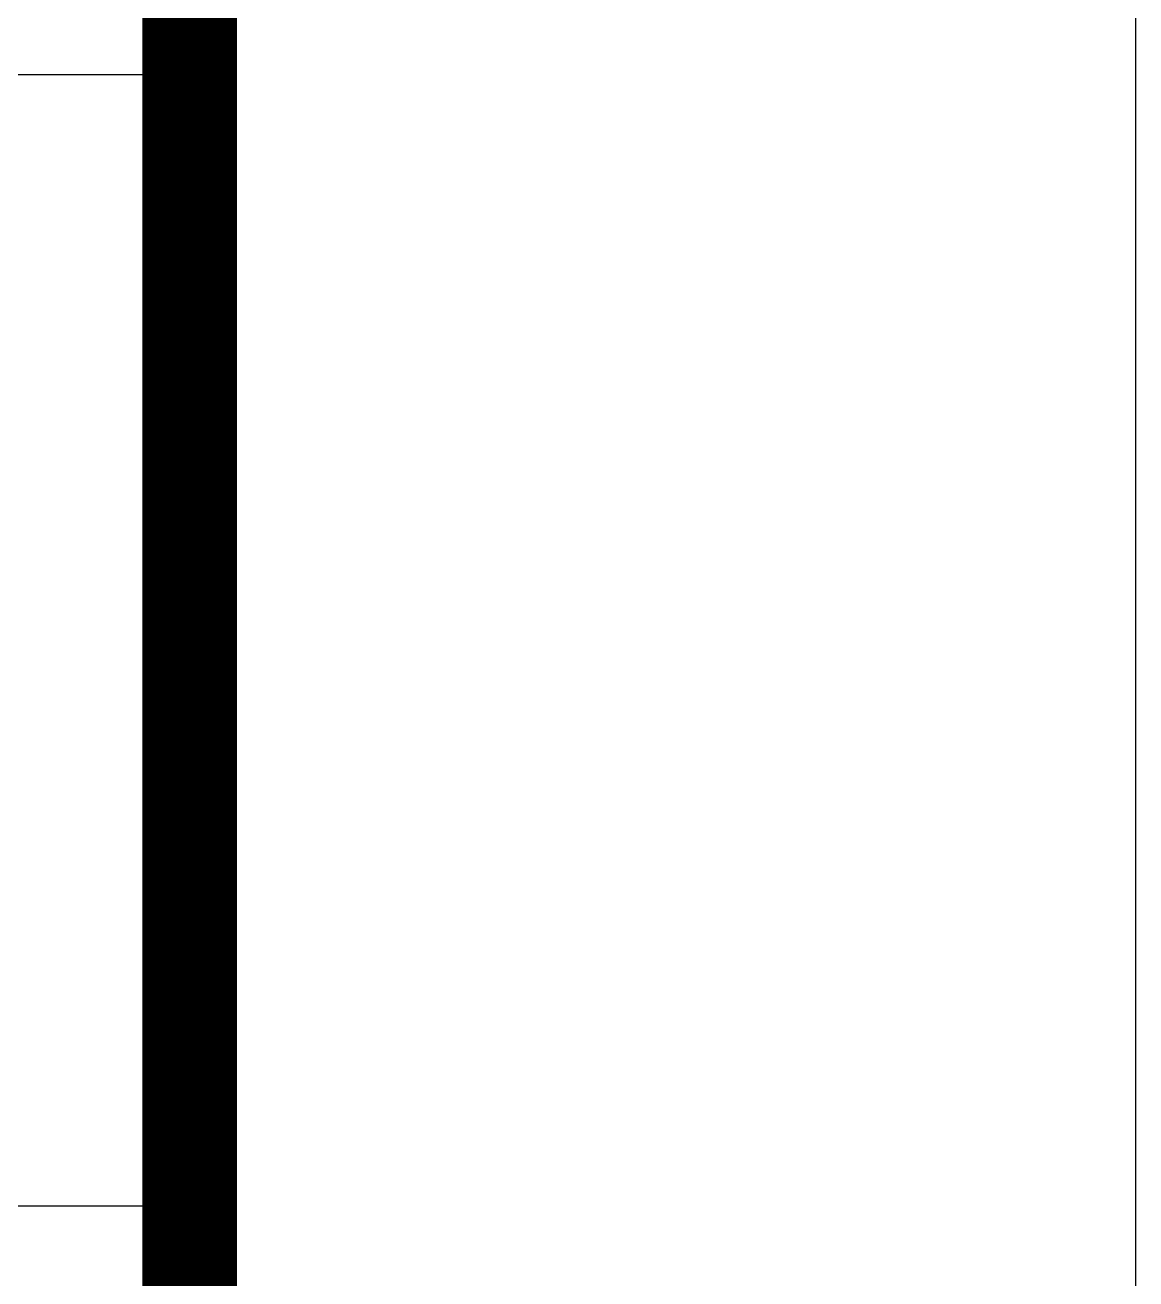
# Model space of a CAD drawing. Extents: x 19118 to 566552, y -1188739 to 92943.
# Drawn here: x 233701 to 235462, y -620563 to -618576 of the extents above; entities that cross this region are included whole.
import ezdxf

# ---------------------------------------------------------------- set-up
doc = ezdxf.new("R2010")
doc.units = 0
doc.header["$LTSCALE"] = 1000
doc.header["$MEASUREMENT"] = 0
doc.layers.add('PUB_TITLE', color=4, linetype='CONTINUOUS')
doc.layers.add('图框', color=4, linetype='CONTINUOUS')

msp = doc.modelspace()

# ---------------------------------------------------------------- linework, layer by layer
at = {"layer": 'PUB_TITLE'}
msp.add_lwpolyline([(77811.65, -689840.43), (235461.65, -689840.43), (235461.65, -600740.43), (77811.65, -600740.43)], close=True, dxfattribs=at)
at = {"layer": 'PUB_TITLE', "const_width": 150}
msp.add_lwpolyline([(81561.65, -688340.43), (233961.65, -688340.43), (233961.65, -602240.43), (81561.65, -602240.43)], close=True, dxfattribs=at)
at = {"layer": '图框', "color": 0}
for p, q in [((224947.8, -618654.4), (233961.65, -618654.4)), ((224947.8, -620447.2), (233961.65, -620447.2))]:
    msp.add_line(p, q, dxfattribs=at)
at = {"layer": '图框', "color": 4, "const_width": 147.89}
msp.add_lwpolyline([(224947.8, -602240.43), (233961.65, -602240.43), (233961.65, -688340.43), (224947.8, -688340.43)], close=True, dxfattribs=at)
at = {"layer": '图框', "color": 0, "const_width": 75}
msp.add_lwpolyline([(224947.8, -615367.6), (233961.65, -615367.6), (233961.65, -630606.4), (224947.8, -630606.4)], close=True, dxfattribs=at)

doc.saveas('drawing.dxf')
